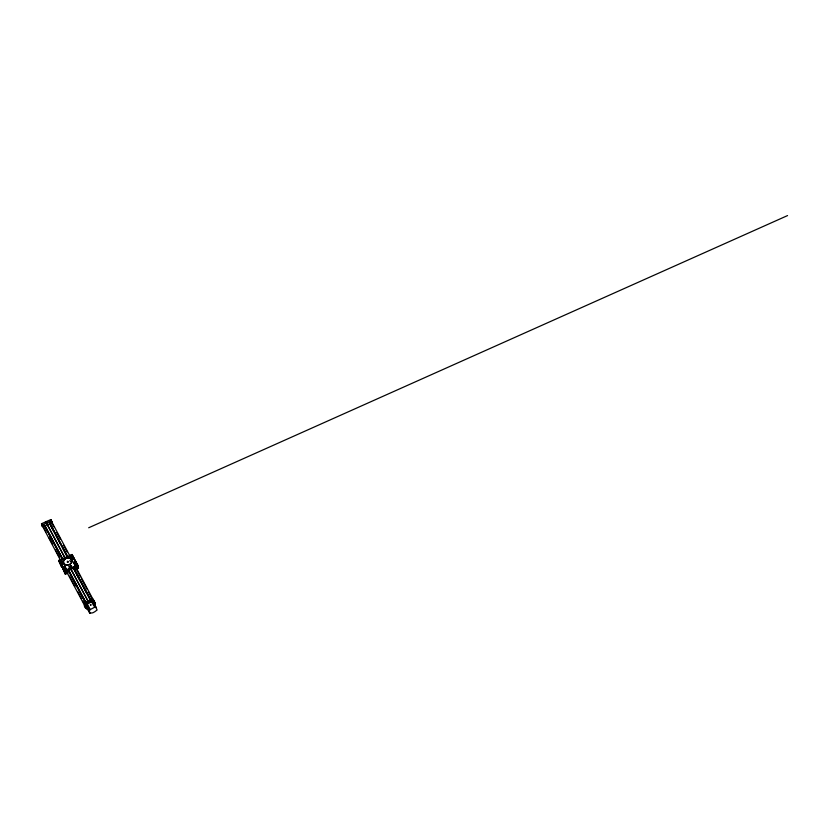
<?xml version="1.0" encoding="UTF-8"?>
<svg xmlns="http://www.w3.org/2000/svg" width="829" height="829" viewBox="0 0 829 829"><rect width="100%" height="100%" fill="white"/><g stroke="black" fill="none" stroke-linecap="round" stroke-linejoin="round"><path stroke-width="0.62" stroke-dasharray="4.14 3.11" d="M90.423 605.698L90.257 605.657A2.684 1.42 -28 0 0 91.47 605.004M69.988 560.155L70.973 562M69.677 560.259L70.662 562.103M69.937 561.046L70.071 561.565M90.703 604.175A1.14 0.601 -28 0 1 90.05 604.693M91.377 604.838A2.684 1.42 -28 0 1 90.216 605.564M91.107 604.113A1.42 0.756 -28 0 1 90.092 604.983"/><path stroke-width="1.24" d="M60.455 562.476L60.196 562.093A1.057 0.891 -14.1 0 1 59.926 560.549A1.057 0.891 -14.1 0 1 61.615 560.995A1.057 0.891 -14.1 0 1 60.196 562.062L60.9 561.565M65.843 570.3C64.227 569.72 65.149 572.414 64.942 570.777M71.159 557.554L71.885 556.653L72.206 557.502M73.439 559.129C69.74 560.363 75.895 556.435 71.885 558.342C73.553 558.964 73.667 559.274 72.828 558.684M64.237 571.461L64.247 570.539M65.076 572.932L65.066 572.321M87.781 608.6A1.544 0.819 -28 0 1 86.175 608.413L86.04 607.885A1.575 0.829 -28 0 1 85.667 606.455L85.625 606.372M62.299 564.124C62.061 561.813 60.299 564.362 62.382 564.124M65.108 571.222L65.905 570.621M75.843 563.813L74.962 564.124L75.853 563.948M60.279 562.166L60.403 561.129L61.387 561.502L60.579 561.057L59.978 561.627L61.273 561.212L60.134 560.777L60.134 562.072L60.921 561.699M63.947 569.119L65.014 568.86M72.361 557.264L71.367 557.326L72.372 556.601L71.118 555.865L71.118 557.161L72.237 557.14M74.859 564.145L75.853 563.699M60.579 560.435L41.761 524.726A1.181 0.622 -28 0 1 42.611 524.001M61.978 564.072L61.398 564.103L62.279 563.979M72.258 559.171C72.164 557.088 74.195 559.098 72.403 559.129M60.859 562.694L61.201 564.103L62.071 563.337M75.895 567.782L74.185 569.088A1.264 0.674 -28 0 1 75.045 567.948A1.264 0.674 -28 0 1 76.423 567.906A1.264 0.674 -28 0 1 75.864 569.015M70.652 566.601C72.361 564.694 68.931 565.772 71.304 566.632M62.268 563.855C60.393 564.083 62.175 562.207 61.988 564.072M69.242 567.274C69.937 566.186 69.087 566.062 69.253 566.932C70.973 567.378 68.465 565.969 69.325 567.088M64.071 569.098L64.911 568.922M65.874 569.865C64.175 571.896 64.548 567.782 65.895 569.865C64.424 568.974 64.268 571.616 65.874 570.766M76.682 565.409C77.387 563.637 74.133 565.212 76.537 565.585C77.936 566.404 75.646 563.471 75.729 565.803A1.057 0.891 -14.1 0 0 77.201 564.736A1.057 0.891 -14.1 0 0 75.512 564.29A1.057 0.891 -14.1 0 0 75.791 565.803L76.962 565.782M94.91 604.963A1.544 0.819 -28 0 0 94.993 604.476L94.869 603.947A1.347 0.715 -28 0 0 94.527 602.818L93.325 599.491A1.544 0.819 -28 0 0 91.718 599.305L85.698 601.999A1.544 0.819 -28 0 0 84.496 603.429L85.833 606.88M72.113 559.15L72.537 558.663M76.921 565.565L76.351 564.787L75.646 565.679M42.041 525.265L41.978 525.462A1.181 0.622 -28 0 0 42.652 525.938M85.48 603.118L85.884 602.559M86.226 604.787L86.755 603.916M88.796 601.408L88.081 601.408M73.056 567.305L74.185 569.067M75.885 565.792L76.527 565.378M66.817 573.088L65.201 573.305M73.128 559.067L72.755 558.041L72.05 558.933M61.76 565.005L61.771 566.352M75.75 565.741L75.677 564.539M63.968 568.829C62.672 566.974 66.196 567.513 63.719 569.067M61.574 565.523L61.564 566.445L62.589 566.653M42.88 526.021L43.989 525.534M67.501 556.477L49.885 523.213A1.13 0.591 -28 0 1 51.097 521.938L50.973 521.42M69.657 569.326L69.947 569.119M71.978 568.228L71.698 568.02M85.988 603.875C89.18 613.222 90.112 615.709 97.086 610.009L93.594 601.968L92.413 602.31M87.978 608.051L87.418 608.434M94.734 604.123L94.879 604.724M94.081 603.015L94.06 602.476M41.73 524.964L41.491 523.731L50.807 519.596L51.885 522.032A1.181 0.622 -28 0 1 51.761 522.747M42.403 526.436L42.196 525.016L51.585 520.881M61.76 567.357L58.849 560.466L71.988 554.518L77.75 565.077L78.517 568.155M69.056 569.792L69.19 570.311L64.786 572.279L64.569 570.88L77.75 565.077M67.304 572.777L67.108 572M68.569 571.264L67.232 571.865M68.724 571.274L69.211 571.554A1.264 0.674 -28 0 0 67.304 571.699A1.264 0.674 -28 0 0 67.574 572.86M68.279 568.642L69.211 571.554M75.988 567.875L76.164 568.57M64.247 570.165L64.237 571.233M86.724 604.009L93.055 601.305L93.884 603.108L94.713 602.942A1.171 0.622 -28 0 1 94.931 603.813L94.351 604.973M87.035 606.362L85.636 606.983A1.171 0.622 -28 0 1 85.232 606.32L86.175 608.413M87.221 606.579C86.123 607.015 86.941 609.035 87.656 607.74M61.149 562.673C63.284 566.456 60.486 559.482 62.538 564.093M75.833 563.803C74.175 565.202 74.133 561.316 75.791 562.756C75.211 564.974 74.082 561.907 75.967 563.347M85.75 606.144L86.496 605.761M77.532 568.279L76.714 568.559M66.527 573.077L65.46 573.264M65.232 570.766L64.724 569.989L65.854 569.875M86.465 604.434L87.356 603.978L90.237 609.584L89.097 610.465L89.801 613.263L90.444 612.973M86.175 605.564L86.537 606.393L85.884 606.683A1.347 0.715 -28 0 0 86.195 607.906L86.548 608.652A1.316 0.694 -28 0 0 87.522 608.766L87.853 608.641M86.537 606.393L85.791 606.921A1.171 0.622 -28 0 0 86.009 607.792L86.838 607.616M94.06 603.377L94.496 603.004A1.171 0.622 -28 0 0 94.278 602.134A1.575 0.829 -28 0 0 93.345 601.066M63.968 568.476L65.066 568.632M65.149 558.829L68.279 557.938A4.249 3.575 -14.1 0 1 70.962 563.554M70.144 564.145L68.113 564.974M85.791 602.393L85.19 603.118M91.636 599.802L92.579 599.699M86.309 605.222L87.356 603.978M62.144 558.87L44.631 525.98L49.978 523.586M88.682 527.772L787.55 215.581M71.677 556.342L72.237 556.072M61.398 565.243L61.957 564.974M63.222 568.673L63.781 568.414A1.057 0.891 -14.1 0 0 65.108 567.368A1.057 0.891 -14.1 0 0 63.418 566.922A1.057 0.891 -14.1 0 0 63.698 568.435M73.211 567.482L91.055 600.704M64.424 571.616L77.936 565.824L71.988 554.518M74.32 567.824L75.771 567.16M77.128 566.57L77.688 566.311M73.657 568.321L78.071 566.352M69.17 570.528L64.973 572.404L59.035 561.212M76.745 569.015L78.434 568.259M67.978 573.14L65.439 574.269L62.859 568.715M86.403 603.553L92.516 600.807A1.544 0.819 -28 0 1 94.123 600.994M92.206 601.813C100.993 614.776 88.682 601.253 93.376 601.491M87.263 608.434L88.413 608.185M94.993 607.046L90.237 609.584M95.128 607.491L96.382 607.211M70.931 568.269L70.558 568.808M92.423 600.89L93.511 601.636M60.921 561.844L60.413 562.414M86.309 607.885L85.169 606.113M94.278 602.134L94.889 603.844M93.926 601.087A1.316 0.694 -28 0 0 92.952 600.984L86.309 603.947A1.316 0.694 -28 0 0 85.584 604.818L85.843 606.652L84.496 603.429M60.9 564.497L60.382 564.166L60.942 564.777M51.191 520.747L50.787 519.576L51.864 522.011M74.154 569.15A1.337 0.705 -28 0 1 75.066 567.958A1.337 0.705 -28 0 1 76.517 567.938L76.579 568.062M72.289 556.995L71.615 556.456M75.025 564.062L74.828 563.057L75.957 563.347M72.154 556.777C71.978 555.617 70.03 557.907 72.196 556.901M75.853 563.606L74.703 564.155M75.802 563.575L75.211 563.212M42.486 526.581L42.631 526.684A1.13 0.591 -28 0 1 43.191 525.441A1.13 0.591 -28 0 1 44.507 525.576L62.652 559.637M87.232 608.507L86.123 604.766M50.787 519.576L51.491 520.871M68.372 562.135C65.429 561.347 69.543 560.425 67.325 562.476M72.351 555.844L74.486 559.658M75.947 562.601L78.081 566.404M72.382 556.114L74.154 559.44M76.569 563.969L77.75 566.186M76.496 564.362L78.019 567.202M51.906 522.197L75.304 566.083M76.071 567.554L94.195 601.574M94.237 602.134L94.661 602.942M51.968 523.493L53.812 526.954M56.797 532.56L60.465 539.43M63.45 545.036L67.108 551.907M75.563 567.782L80.392 576.86M81.605 579.129L87.035 589.336M88.247 591.605L93.646 601.74M91.718 599.305L92.775 601.553M92.952 602.258L95.739 607.491M49.895 523.172L68.009 557.243M73.346 567.015L90.962 600.331M50.621 525.306L53.015 529.866M56.061 535.513L60.268 543.472M62.703 547.99L66.911 555.948M76.6 574.072L80.206 580.901M83.242 586.549L86.848 593.377M49.605 523.762L67.729 557.782M72.859 567.264L90.682 600.88M64.89 557.648L47.367 524.757L65.367 558.839M70.931 568.984L88.444 601.875M70.797 569.046L88.382 601.927M68.475 569.43L69.47 571.378M62.527 558.705L45.004 525.814L62.496 558.715M68.351 569.616L85.48 601.792L68.289 569.855M85.698 601.999L86.496 603.502A1.544 0.819 -28 0 0 85.294 604.942M86.952 604.942L89.739 610.175M68.092 569.834L85.605 602.724M68.185 570.207L85.097 601.968M87.47 607.771L87.833 608.445M61.242 559.316L66.869 569.855M87.014 608.03L89.801 613.263M43.574 527.327L46.03 531.928M49.004 537.534L52.673 544.404M55.657 550L59.315 556.881M69.543 576.093L75.025 586.362M78.009 591.968L81.667 598.839M82.869 601.108L84.682 604.507M41.523 523.752L42.124 525.099M66.621 571.782L84.745 605.802M58.952 560.331L64.569 570.88M58.849 560.466L64.465 571.015M59.16 561.741L61.201 565.596M69.263 569.264L69.377 569.482A1.793 0.943 -28 0 0 71.118 569.482A1.793 0.943 -28 0 0 72.517 568.083L72.506 567.813M71.284 566.59L70.683 566.632M94.009 601.263L94.413 602.849M93.325 599.491L94.516 602.507A1.575 0.829 -28 0 1 94.869 603.937M75.916 562.031L76.05 562.549M74.341 559.078L74.475 559.596M72.133 554.528L72.9 557.606M73.532 567.792L73.874 569.16M65.325 574.259L62.631 567.958M61.056 565.005L61.636 567.337M86.62 607.097L86.662 607.253A1.544 0.819 -28 0 1 85.366 606.911M87.48 602.072A1.14 0.601 -28 0 1 87.833 601.108A1.14 0.601 -28 0 1 89.19 600.735M67.045 565.15A4.249 3.575 -14.1 0 1 64.361 559.534L66.082 558.186L68.247 557.813A4.249 3.575 -14.1 0 1 70.931 563.43L69.211 564.787L67.014 565.036A4.249 3.575 -14.1 0 1 64.33 559.42M62.558 563.357A1.057 0.891 -14.1 0 1 60.9 563.824A1.057 0.891 -14.1 0 1 61.087 562.352A1.057 0.891 -14.1 0 1 62.621 562.891M84.9 606.382A1.575 0.829 -28 0 1 85.19 604.714M93.294 601.346A1.13 0.591 -28 0 1 94.133 601.937M84.952 606.04A1.13 0.591 -28 0 1 84.952 605.232M45.201 522.767A1.451 0.767 -28 0 1 46.424 521.814A1.451 0.767 -28 0 1 47.657 521.876A1.451 0.767 -28 0 0 46.507 521.586A1.451 0.767 -28 0 0 45.108 522.602M45.388 522.757A1.233 0.653 -28 0 1 45.989 522.146M46.859 521.835A1.233 0.653 -28 0 1 47.108 521.835M50.87 521.078A1.181 0.622 -28 0 1 51.336 521.949M49.502 521.016A1.181 0.622 -28 0 1 50.02 520.695M76.517 567.938A1.337 0.705 -28 0 1 75.895 569.119M51.097 521.938A1.13 0.591 -28 0 1 51.699 522.767M63.874 569.088C62.548 567.606 66.268 567.616 64.393 568.995C61.999 567.471 66.869 568.217 63.906 568.963M70.31 565.969C71.076 567.761 71.895 564.518 70.31 565.969M70.527 566L71.19 566.031L70.527 566M46.683 523.855L47.44 523.576L46.683 523.855M71.107 556.435L72.216 556.321L71.107 556.435M75.833 562.829L75.273 563.078L75.833 562.839M74.6 568.881L73.626 567.036L74.548 568.943M61.118 563.585A1.057 0.891 -14.1 0 0 62.527 562.518A1.057 0.891 -14.1 0 0 60.838 562.072A1.057 0.891 -14.1 0 0 61.118 563.585M71.087 556.787A1.057 0.891 -14.1 0 0 72.506 555.71A1.057 0.891 -14.1 0 0 70.817 555.264A1.057 0.891 -14.1 0 0 71.087 556.787M74.683 563.533A1.057 0.891 -14.1 0 0 76.102 562.466A1.057 0.891 -14.1 0 0 74.413 562.021A1.057 0.891 -14.1 0 0 74.683 563.533M75.698 565.43A1.057 0.891 -14.1 0 0 77.107 564.362A1.057 0.891 -14.1 0 0 75.418 563.917A1.057 0.891 -14.1 0 0 75.698 565.43M72.102 558.684A1.057 0.891 -14.1 0 0 73.512 557.606A1.057 0.891 -14.1 0 0 71.822 557.171A1.057 0.891 -14.1 0 0 72.102 558.684M64.703 570.342A1.057 0.891 -14.1 0 0 66.123 569.264A1.057 0.891 -14.1 0 0 64.434 568.818A1.057 0.891 -14.1 0 0 64.703 570.342M60.102 561.689A1.057 0.891 -14.1 0 0 61.512 560.622A1.057 0.891 -14.1 0 0 59.823 560.176A1.057 0.891 -14.1 0 0 60.102 561.689M64.807 570.715A1.057 0.891 -14.1 0 0 66.216 569.647A1.057 0.891 -14.1 0 0 64.527 569.202A1.057 0.891 -14.1 0 0 64.807 570.715M63.792 568.818A1.057 0.891 -14.1 0 0 65.201 567.741A1.057 0.891 -14.1 0 0 63.512 567.295A1.057 0.891 -14.1 0 0 63.792 568.818M74.776 563.907A1.057 0.891 -14.1 0 0 76.195 562.839A1.057 0.891 -14.1 0 0 74.506 562.394A1.057 0.891 -14.1 0 0 74.776 563.907M71.18 557.161A1.057 0.891 -14.1 0 0 72.6 556.083A1.057 0.891 -14.1 0 0 70.911 555.648A1.057 0.891 -14.1 0 0 71.18 557.161M72.196 559.057A1.057 0.891 -14.1 0 0 73.605 557.99A1.057 0.891 -14.1 0 0 71.916 557.544A1.057 0.891 -14.1 0 0 72.196 559.057"/></g></svg>
